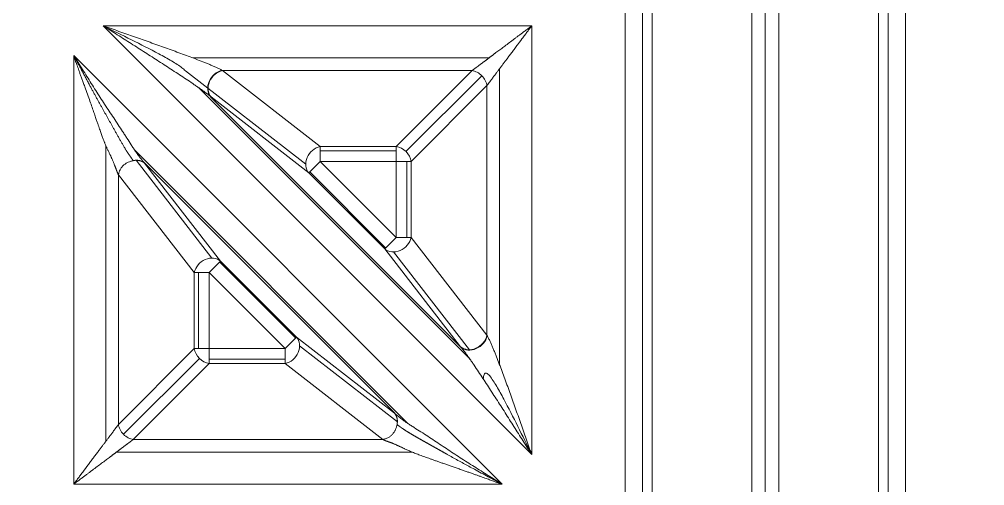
# Model space of a CAD drawing. Header units: millimetres. Extents: x 473 to 1051, y 289 to 609.
# Drawn here: x 610.3 to 640.22, y 381.91 to 396.35 of the extents above; entities that cross this region are included whole.
import ezdxf

# ---------------------------------------------------------------- set-up
doc = ezdxf.new("R2010")
doc.units = ezdxf.units.MM
doc.layers.add('core', color=7, linetype='Continuous', lineweight=20)

msp = doc.modelspace()

# ---------------------------------------------------------------- linework, layer by layer
at = {"layer": 'core', "lineweight": 13}
for p, q in [((633.005, 407.305), (633.005, 371.528)), ((633.422, 371.528), (633.422, 407.298)), ((633.84, 371.528), (633.84, 407.305)), ((629.912, 371.561), (629.912, 398.511)), ((636.932, 398.511), (636.932, 371.561)), ((629.613, 371.645), (629.613, 398.267)), ((637.231, 398.267), (637.231, 371.645)), ((629.077, 398.137), (629.077, 371.701)), ((637.767, 371.701), (637.767, 398.137)), ((626.183, 382.872), (612.908, 396.148)), ((626.183, 396.148), (612.908, 396.148)), ((626.183, 382.872), (626.183, 396.148)), ((611.99, 395.23), (611.99, 381.954)), ((611.99, 395.23), (625.265, 381.954)), ((624.858, 395.154), (615.686, 395.154)), ((619.181, 391.865), (615.453, 394.759)), ((616.602, 394.761), (624.335, 394.761)), ((616.602, 394.761), (619.629, 392.411)), ((621.984, 392.411), (624.335, 394.761)), ((622.288, 392.252), (624.639, 394.603)), ((625.189, 385.65), (625.189, 394.823)), ((624.797, 394.299), (622.446, 391.948)), ((624.797, 394.299), (624.797, 386.566)), ((624.264, 385.835), (615.87, 394.228)), ((623.991, 386.198), (616.234, 393.955)), ((619.275, 391.594), (616.247, 393.945)), ((612.984, 392.443), (612.984, 383.279)), ((622.33, 383.846), (613.882, 392.295)), ((621.984, 392.411), (619.629, 392.411)), ((619.629, 391.948), (619.629, 392.411)), ((621.984, 392.28), (619.629, 392.28)), ((621.984, 392.411), (621.984, 391.948)), ((613.922, 391.985), (616.273, 388.957)), ((619.275, 391.594), (619.629, 391.948)), ((619.629, 391.948), (621.984, 389.594)), ((619.629, 391.948), (621.984, 391.948)), ((621.984, 391.948), (622.446, 391.948)), ((621.984, 391.948), (621.984, 389.594)), ((622.315, 391.948), (622.315, 389.594)), ((622.446, 389.594), (622.446, 391.948)), ((614.184, 391.901), (621.937, 384.149)), ((614.188, 391.897), (616.543, 388.863)), ((619.303, 391.623), (621.658, 389.268)), ((615.727, 388.508), (613.376, 391.536)), ((613.376, 383.803), (613.376, 391.535)), ((619.275, 391.594), (621.63, 389.239)), ((621.984, 389.594), (621.63, 389.239)), ((622.446, 389.594), (621.984, 389.594)), ((622.446, 389.594), (624.797, 386.566)), ((623.98, 386.212), (621.63, 389.239)), ((624.251, 386.118), (621.9, 389.145)), ((616.189, 388.508), (616.543, 388.863)), ((618.87, 386.479), (616.515, 388.834)), ((618.898, 386.508), (616.543, 388.863)), ((615.727, 388.508), (616.189, 388.508)), ((615.727, 388.508), (615.727, 386.154)), ((615.858, 386.154), (615.858, 388.508)), ((616.189, 386.154), (616.189, 388.508)), ((618.544, 386.154), (616.189, 388.508)), ((618.898, 386.508), (618.544, 386.154)), ((618.898, 386.508), (621.932, 384.152)), ((618.992, 386.237), (622.02, 383.886)), ((613.376, 383.803), (615.727, 386.154)), ((616.189, 386.154), (615.727, 386.154)), ((616.189, 385.691), (616.189, 386.154)), ((618.544, 386.154), (616.189, 386.154)), ((618.544, 386.154), (618.544, 385.691)), ((615.885, 385.85), (613.535, 383.499)), ((616.189, 385.691), (613.838, 383.341)), ((618.544, 385.822), (616.189, 385.822)), ((616.189, 385.691), (618.544, 385.691)), ((621.571, 383.341), (618.544, 385.691)), ((621.57, 383.341), (613.838, 383.341)), ((613.315, 382.948), (622.482, 382.948)), ((611.99, 381.954), (625.265, 381.954))]:
    msp.add_line(p, q, dxfattribs=at)
at = {"layer": 'core', "lineweight": 18}
for centre, radius, start, end in [((633.422, 459.219), 100.547, 306.63636, 233.36541), ((633.422, 459.219), 98.958, 101.0725, 224.85525), ((633.422, 453.183), 87.341, 233.68891, 306.31109), ((633.422, 453.183), 87.341, 233.68891, 306.31109)]:
    msp.add_arc(centre, radius, start, end, dxfattribs=at)
at = {"layer": 'core', "lineweight": 13}
for centre, radius, start, end in [((633.422, 459.219), 100.107, 306.80958, 233.19042), ((633.422, 459.219), 99.239, 100.9827, 225.04545), ((633.422, 459.219), 99.048, 101.05803, 224.91574), ((633.422, 459.219), 99.038, 101.0601, 224.90418), ((597.206, 418.979), 23.825, 180, 25), ((597.206, 418.979), 23.246, 180, 25), ((597.206, 418.979), 23.204, 180, 25), ((597.206, 418.979), 22.9, 180, 25), ((597.206, 418.979), 22.88, 180, 25), ((633.422, 453.183), 82.043, 221.92942, 254.7724), ((633.422, 453.183), 81.901, 222.14993, 254.7724), ((633.422, 453.183), 81.599, 222.42277, 254.7724)]:
    msp.add_arc(centre, radius, start, end, dxfattribs=at)
for centre, major_axis, ratio, start_param, end_param in [((633.422, 453.655), (0, 84.612), 0.999984, 1.801557, 2.911285), ((633.422, 453.651), (0, 84.914), 0.999984, 1.803346, 2.911271), ((614.137, 396.148), (-1.518, 1.506), 0.061627, 2.544625, 2.677409), ((616.588, 394.31), (-0.31, -0.396), 0.810651, 3.909318, 6.133781), ((616.602, 394.299), (-0.308, -0.397), 0.818985, 3.900323, 6.130707), ((614.852, 396.148), (-2.025, 1.504), 0.059018, 2.643507, 2.656458), ((614.497, 395.794), (-2.024, 2.009), 0.061623, 2.660832, 2.673782), ((619.629, 391.948), (-0.308, -0.397), 0.818985, 3.900323, 6.130707), ((621.984, 391.948), (0.356, -0.356), 0.854588, 0.863645, 2.277948), ((621.984, 389.594), (-0.397, -0.308), 0.818985, 0.152478, 2.382862), ((616.189, 388.508), (-0.397, -0.308), 0.818985, 3.294071, 5.524455), ((624.335, 386.566), (0.397, 0.308), 0.818985, 3.294071, 5.524455), ((624.345, 386.553), (0.396, 0.31), 0.810651, 3.290997, 5.51546), ((626.184, 384.816), (-1.504, 2.026), 0.059016, 0.485105, 0.498055), ((618.544, 386.154), (-0.308, -0.397), 0.818985, 0.758731, 2.989114), ((616.189, 386.154), (-0.356, 0.356), 0.854588, 0.863645, 2.277948), ((625.829, 384.462), (-2.008, 2.024), 0.061627, 0.467854, 0.480805)]:
    msp.add_ellipse(centre, major_axis=major_axis, ratio=ratio, start_param=start_param, end_param=end_param, dxfattribs=at)
for points, knots in [([(551.228, 434.187), (551.341, 433.71), (551.458, 433.233), (551.701, 432.282), (551.952, 431.334), (552.22, 430.39), (552.427, 429.683), (552.497, 429.448), (552.638, 428.978), (552.71, 428.744), (553.367, 426.638), (554.014, 424.791), (555.434, 421.15), (556.207, 419.355), (557.46, 416.701), (557.894, 415.822), (558.456, 414.733), (558.569, 414.515), (558.798, 414.081), (559.143, 413.432), (559.496, 412.788), (560.691, 410.657), (561.701, 408.993), (563.827, 405.747), (566.06, 402.582), (568.504, 399.579), (571.054, 396.657), (572.382, 395.236), (574.455, 393.167), (575.16, 392.488), (576.597, 391.151), (577.325, 390.497), (579.537, 388.577), (581.05, 387.354), (584.147, 385.021), (587.319, 382.799), (590.636, 380.799), (594.026, 378.911), (595.758, 378.023), (597.97, 376.985), (598.637, 376.679), (599.31, 376.381), (599.759, 376.184), (599.984, 376.087), (601.111, 375.604), (602.019, 375.235), (604.757, 374.175), (606.603, 373.533), (610.34, 372.378), (612.229, 371.865), (614.14, 371.417)], [0, 0, 0, 0, 0.015625, 0.015625, 0.03125, 0.046875, 0.046875, 0.054687, 0.054687, 0.0625, 0.0625, 0.125, 0.125, 0.1875, 0.1875, 0.21875, 0.21875, 0.226562, 0.226562, 0.234375, 0.25, 0.25, 0.3125, 0.3125, 0.375, 0.4375, 0.4375, 0.5, 0.5, 0.53125, 0.53125, 0.5625, 0.5625, 0.625, 0.625, 0.6875, 0.75, 0.75, 0.8125, 0.8125, 0.828125, 0.835937, 0.835937, 0.84375, 0.84375, 0.875, 0.875, 0.9375, 0.9375, 1, 1, 1, 1]), ([(612.908, 396.148), (613.199, 396.004), (613.492, 395.86), (614.068, 395.573), (614.356, 395.427), (614.765, 395.209), (614.898, 395.136), (615.085, 395.025), (615.145, 394.988), (615.252, 394.917), (615.301, 394.883), (615.34, 394.849)], [0, 0, 0, 0, 0.335167, 0.335167, 0.670335, 0.670335, 0.837919, 0.837919, 0.921711, 0.921711, 1, 1, 1, 1]), ([(616.234, 393.955), (616.222, 393.966), (616.209, 393.977), (616.181, 393.999), (616.168, 394.01), (616.125, 394.043), (616.095, 394.066), (616.035, 394.11), (616.004, 394.133), (615.941, 394.178), (615.909, 394.201), (615.844, 394.246), (615.811, 394.269), (615.745, 394.315), (615.711, 394.338), (615.61, 394.407), (615.542, 394.453), (615.404, 394.544), (615.335, 394.59), (615.196, 394.682), (615.126, 394.728), (614.986, 394.819), (614.915, 394.865), (614.774, 394.957), (614.702, 395.003), (614.489, 395.141), (614.346, 395.232), (614.06, 395.415), (613.916, 395.507), (613.629, 395.69), (613.485, 395.781), (613.269, 395.919), (613.161, 395.987), (613.034, 396.067), (612.971, 396.108), (612.94, 396.128), (612.926, 396.136), (612.917, 396.142), (612.912, 396.145), (612.908, 396.148)], [0, 0, 0, 0, 0.015625, 0.015625, 0.03125, 0.03125, 0.0625, 0.0625, 0.09375, 0.09375, 0.125, 0.125, 0.15625, 0.15625, 0.1875, 0.1875, 0.25, 0.25, 0.3125, 0.3125, 0.375, 0.375, 0.4375, 0.4375, 0.5, 0.5, 0.625, 0.625, 0.75, 0.75, 0.875, 0.875, 0.9375, 0.96875, 0.984375, 0.992188, 0.996094, 0.996094, 1, 1, 1, 1]), ([(616.588, 394.769), (616.576, 394.776), (616.563, 394.784), (616.535, 394.799), (616.521, 394.806), (616.477, 394.828), (616.446, 394.843), (616.382, 394.872), (616.349, 394.887), (616.282, 394.916), (616.247, 394.931), (616.177, 394.961), (616.141, 394.975), (616.068, 395.005), (616.031, 395.02), (615.92, 395.064), (615.845, 395.093), (615.693, 395.151), (615.617, 395.18), (615.463, 395.237), (615.385, 395.266), (615.229, 395.324), (615.151, 395.352), (614.993, 395.41), (614.914, 395.438), (614.675, 395.524), (614.516, 395.581), (614.196, 395.695), (614.036, 395.751), (613.715, 395.865), (613.554, 395.921), (613.312, 396.006), (613.191, 396.049), (613.049, 396.098), (612.979, 396.123), (612.943, 396.135), (612.928, 396.141), (612.921, 396.143), (612.918, 396.144), (612.913, 396.146), (612.91, 396.147), (612.908, 396.148)], [0, 0, 0, 0, 0.015625, 0.015625, 0.03125, 0.03125, 0.0625, 0.0625, 0.09375, 0.09375, 0.125, 0.125, 0.15625, 0.15625, 0.1875, 0.1875, 0.25, 0.25, 0.3125, 0.3125, 0.375, 0.375, 0.4375, 0.4375, 0.5, 0.5, 0.625, 0.625, 0.75, 0.75, 0.875, 0.875, 0.9375, 0.96875, 0.984375, 0.992188, 0.996094, 0.996094, 0.998047, 0.998047, 1, 1, 1, 1]), ([(624.335, 394.761), (624.385, 394.753), (624.493, 394.72), (624.646, 394.61), (624.756, 394.458), (624.789, 394.35), (624.797, 394.299)], [0, 0, 0, 0, 0.249774, 0.5, 0.750226, 1, 1, 1, 1]), ([(626.183, 382.872), (626.176, 382.892), (626.169, 382.913), (626.155, 382.953), (626.134, 383.014), (626.084, 383.155), (626.042, 383.276), (625.957, 383.518), (625.9, 383.678), (625.787, 384), (625.731, 384.16), (625.617, 384.479), (625.56, 384.639), (625.474, 384.877), (625.446, 384.957), (625.388, 385.114), (625.36, 385.193), (625.302, 385.349), (625.273, 385.426), (625.216, 385.58), (625.187, 385.657), (625.129, 385.808), (625.1, 385.883), (625.056, 385.994), (625.041, 386.031), (625.011, 386.104), (624.997, 386.14), (624.967, 386.21), (624.952, 386.245), (624.923, 386.313), (624.908, 386.346), (624.886, 386.394), (624.879, 386.41), (624.864, 386.441), (624.856, 386.456), (624.834, 386.5), (624.819, 386.528), (624.805, 386.553)], [0, 0, 0, 0, 0.015625, 0.015625, 0.03125, 0.0625, 0.125, 0.125, 0.25, 0.25, 0.375, 0.375, 0.5, 0.5, 0.5625, 0.5625, 0.625, 0.625, 0.6875, 0.6875, 0.75, 0.75, 0.8125, 0.8125, 0.84375, 0.84375, 0.875, 0.875, 0.90625, 0.90625, 0.9375, 0.9375, 0.953125, 0.953125, 0.96875, 0.96875, 1, 1, 1, 1]), ([(626.183, 382.872), (626.172, 382.89), (626.16, 382.908), (626.138, 382.944), (626.103, 382.999), (626.023, 383.125), (625.954, 383.233), (625.817, 383.449), (625.725, 383.593), (625.542, 383.881), (625.451, 384.024), (625.268, 384.311), (625.176, 384.454), (625.038, 384.667), (624.992, 384.739), (624.9, 384.88), (624.854, 384.951), (624.763, 385.091), (624.717, 385.161), (624.625, 385.3), (624.58, 385.37), (624.488, 385.507), (624.442, 385.575), (624.373, 385.676), (624.35, 385.71), (624.304, 385.776), (624.281, 385.809), (624.236, 385.874), (624.213, 385.906), (624.168, 385.969), (624.146, 386), (624.101, 386.06), (624.079, 386.09), (624.035, 386.146), (624.013, 386.173), (623.991, 386.198)], [0, 0, 0, 0, 0.015625, 0.015625, 0.03125, 0.0625, 0.125, 0.125, 0.25, 0.25, 0.375, 0.375, 0.5, 0.5, 0.5625, 0.5625, 0.625, 0.625, 0.6875, 0.6875, 0.75, 0.75, 0.8125, 0.8125, 0.84375, 0.84375, 0.875, 0.875, 0.90625, 0.90625, 0.9375, 0.9375, 0.96875, 0.96875, 1, 1, 1, 1]), ([(624.683, 385.213), (624.688, 385.268), (624.696, 385.317), (624.726, 385.388), (624.75, 385.404), (624.81, 385.384), (624.845, 385.352), (624.953, 385.225), (625.027, 385.106), (625.174, 384.857), (625.247, 384.725), (625.464, 384.317), (625.61, 384.03), (625.897, 383.455), (626.04, 383.164), (626.183, 382.872)], [0, 0, 0, 0, 0.059258, 0.059258, 0.126454, 0.126454, 0.19365, 0.19365, 0.328042, 0.328042, 0.462433, 0.462433, 0.731217, 0.731217, 1, 1, 1, 1]), ([(613.838, 383.341), (613.788, 383.349), (613.68, 383.382), (613.527, 383.492), (613.418, 383.644), (613.384, 383.752), (613.376, 383.803)], [0, 0, 0, 0, 0.249774, 0.5, 0.750226, 1, 1, 1, 1])]:
    msp.add_open_spline(points, degree=3, knots=knots, dxfattribs=at)
at = {"layer": 'core', "lineweight": 18}
for points, degree, knots in [([(624.335, 394.761), (624.338, 394.763), (624.343, 394.768), (624.352, 394.774), (624.361, 394.781), (624.37, 394.788), (624.38, 394.795), (624.389, 394.802), (624.399, 394.809), (624.409, 394.817), (624.42, 394.825), (624.43, 394.833), (624.441, 394.841), (624.452, 394.849), (624.464, 394.858), (624.475, 394.866), (624.487, 394.875), (624.499, 394.884), (624.512, 394.893), (624.524, 394.903), (624.537, 394.912), (624.55, 394.922), (624.564, 394.932), (624.577, 394.942), (624.591, 394.953), (624.605, 394.963), (624.619, 394.974), (624.634, 394.985), (624.649, 394.996), (624.664, 395.007), (624.679, 395.019), (624.694, 395.03), (624.71, 395.042), (624.726, 395.054), (624.742, 395.067), (624.759, 395.079), (624.776, 395.092), (624.793, 395.104), (624.81, 395.117), (624.827, 395.13), (624.845, 395.144), (624.863, 395.157), (624.881, 395.171), (624.9, 395.185), (624.918, 395.199), (624.937, 395.213), (624.956, 395.227), (624.976, 395.242), (624.995, 395.257), (625.015, 395.272), (625.035, 395.287), (625.056, 395.302), (625.107, 395.341), (625.194, 395.406), (625.32, 395.5), (625.459, 395.604), (625.565, 395.684), (625.634, 395.736), (625.665, 395.759), (625.697, 395.783), (625.731, 395.808), (625.767, 395.835), (625.805, 395.864), (625.846, 395.894), (625.888, 395.926), (625.932, 395.959), (625.979, 395.994), (626.027, 396.03), (626.077, 396.068), (626.13, 396.107), (626.165, 396.134), (626.183, 396.148)], 3, [0, 0, 0, 0, 0.007001, 0.014065, 0.021193, 0.028387, 0.035647, 0.042973, 0.050366, 0.057827, 0.065357, 0.072955, 0.080624, 0.088362, 0.096172, 0.104053, 0.112005, 0.120031, 0.128129, 0.136301, 0.144547, 0.152867, 0.161262, 0.169733, 0.178279, 0.186902, 0.195601, 0.204378, 0.213231, 0.222163, 0.231172, 0.240261, 0.249428, 0.258674, 0.268, 0.277406, 0.286892, 0.296459, 0.306106, 0.315835, 0.325645, 0.335537, 0.34551, 0.355566, 0.365705, 0.375926, 0.38623, 0.396617, 0.407088, 0.417643, 0.428281, 0.439004, 0.449811, 0.509155, 0.573537, 0.642978, 0.717495, 0.731398, 0.746266, 0.762099, 0.778899, 0.796663, 0.815393, 0.835089, 0.855751, 0.877378, 0.899971, 0.923529, 0.948054, 0.973544, 1, 1, 1, 1]), ([(626.183, 396.148), (626.177, 396.139), (626.164, 396.121), (626.144, 396.095), (626.125, 396.07), (626.106, 396.045), (626.088, 396.02), (626.069, 395.996), (626.052, 395.972), (626.034, 395.949), (626.017, 395.926), (626, 395.904), (625.984, 395.882), (625.968, 395.861), (625.952, 395.84), (625.937, 395.82), (625.922, 395.8), (625.907, 395.78), (625.893, 395.761), (625.879, 395.743), (625.866, 395.725), (625.853, 395.707), (625.84, 395.69), (625.827, 395.673), (625.815, 395.657), (625.804, 395.642), (625.792, 395.626), (625.781, 395.612), (625.77, 395.597), (625.76, 395.583), (625.723, 395.534), (625.661, 395.451), (625.576, 395.338), (625.496, 395.232), (625.423, 395.133), (625.366, 395.057), (625.323, 395.001), (625.294, 394.961), (625.265, 394.923), (625.237, 394.886), (625.209, 394.849), (625.183, 394.814), (625.157, 394.779), (625.131, 394.745), (625.107, 394.713), (625.083, 394.681), (625.059, 394.65), (625.037, 394.62), (625.015, 394.591), (624.994, 394.563), (624.974, 394.536), (624.954, 394.51), (624.935, 394.484), (624.917, 394.46), (624.9, 394.437), (624.883, 394.414), (624.867, 394.393), (624.851, 394.372), (624.837, 394.352), (624.823, 394.334), (624.81, 394.316), (624.801, 394.305), (624.797, 394.299)], 3, [0, 0, 0, 0, 0.01289, 0.025555, 0.037996, 0.050211, 0.062201, 0.073967, 0.085507, 0.096823, 0.107914, 0.11878, 0.129421, 0.139837, 0.150028, 0.159994, 0.169736, 0.179252, 0.188544, 0.197611, 0.206453, 0.21507, 0.223462, 0.231629, 0.239572, 0.247289, 0.254782, 0.26205, 0.269093, 0.275912, 0.282505, 0.342511, 0.399275, 0.452804, 0.503108, 0.550197, 0.571315, 0.592109, 0.612581, 0.632732, 0.652565, 0.672082, 0.691284, 0.710173, 0.728753, 0.747025, 0.764991, 0.782655, 0.800018, 0.817085, 0.833857, 0.850339, 0.866533, 0.882444, 0.898074, 0.913427, 0.928509, 0.943323, 0.957874, 0.972167, 0.986207, 1, 1, 1, 1]), ([(611.99, 395.23), (612.082, 395.086), (612.173, 394.941), (612.355, 394.652), (612.445, 394.507), (612.627, 394.219), (612.718, 394.075), (612.856, 393.861), (612.902, 393.79), (612.995, 393.648), (613.042, 393.578), (613.136, 393.437), (613.183, 393.367), (613.276, 393.227), (613.323, 393.157), (613.415, 393.017), (613.461, 392.947), (613.529, 392.842), (613.552, 392.807), (613.597, 392.737), (613.619, 392.702), (613.686, 392.598), (613.729, 392.529), (613.795, 392.427), (613.817, 392.393), (613.86, 392.327), (613.882, 392.294), (613.927, 392.23), (613.949, 392.198), (613.996, 392.135), (614.019, 392.104), (614.056, 392.058), (614.068, 392.043), (614.092, 392.013), (614.104, 391.998), (614.129, 391.968), (614.141, 391.954), (614.158, 391.933), (614.164, 391.926), (614.172, 391.916), (614.175, 391.913), (614.179, 391.908), (614.18, 391.907), (614.182, 391.904), (614.184, 391.903), (614.184, 391.901)], 3, [0, 0, 0, 0, 0.125, 0.125, 0.25, 0.25, 0.375, 0.375, 0.4375, 0.4375, 0.5, 0.5, 0.5625, 0.5625, 0.625, 0.625, 0.6875, 0.6875, 0.71875, 0.71875, 0.75, 0.75, 0.8125, 0.8125, 0.84375, 0.84375, 0.875, 0.875, 0.90625, 0.90625, 0.9375, 0.9375, 0.953125, 0.953125, 0.96875, 0.96875, 0.984375, 0.984375, 0.992188, 0.992188, 0.996094, 0.996094, 0.998047, 0.998047, 1, 1, 1, 1]), ([(613.838, 391.976), (613.747, 392.089), (613.564, 392.357), (613.19, 393.056), (612.821, 393.674), (612.451, 394.372), (612.174, 394.888), (611.99, 395.23)], 5, [0, 0, 0, 0, 0, 0, 0.250003, 0.500007, 1, 1, 1, 1, 1, 1]), ([(613.376, 391.534), (613.375, 391.536), (613.373, 391.54), (613.37, 391.546), (613.368, 391.552), (613.365, 391.559), (613.361, 391.566), (613.358, 391.574), (613.355, 391.582), (613.351, 391.59), (613.348, 391.599), (613.344, 391.609), (613.34, 391.619), (613.336, 391.629), (613.332, 391.64), (613.328, 391.651), (613.323, 391.663), (613.319, 391.675), (613.314, 391.687), (613.309, 391.7), (613.304, 391.713), (613.299, 391.727), (613.293, 391.741), (613.288, 391.756), (613.282, 391.771), (613.276, 391.787), (613.27, 391.803), (613.261, 391.826), (613.249, 391.857), (613.234, 391.894), (613.219, 391.931), (613.204, 391.967), (613.189, 392.002), (613.174, 392.036), (613.159, 392.07), (613.144, 392.103), (613.129, 392.135), (613.112, 392.17), (613.094, 392.207), (613.075, 392.246), (613.057, 392.284), (613.039, 392.322), (613.022, 392.359), (613.005, 392.396), (612.989, 392.432), (612.973, 392.468), (612.958, 392.503), (612.944, 392.537), (612.929, 392.575), (612.913, 392.618), (612.894, 392.668), (612.874, 392.723), (612.853, 392.783), (612.83, 392.848), (612.805, 392.917), (612.779, 392.991), (612.75, 393.074), (612.717, 393.171), (612.677, 393.287), (612.629, 393.427), (612.573, 393.588), (612.509, 393.772), (612.436, 393.978), (612.368, 394.166), (612.31, 394.327), (612.266, 394.449), (612.225, 394.564), (612.186, 394.67), (612.151, 394.768), (612.119, 394.858), (612.089, 394.94), (612.063, 395.013), (612.04, 395.079), (612.021, 395.136), (612.004, 395.186), (611.994, 395.216), (611.99, 395.23)], 3, [0, 0, 0, 0, 0.002108, 0.004322, 0.006642, 0.009069, 0.011604, 0.014248, 0.017001, 0.019864, 0.022838, 0.025923, 0.029119, 0.032427, 0.035848, 0.03938, 0.043026, 0.046784, 0.050655, 0.05464, 0.058738, 0.06295, 0.067276, 0.071716, 0.07627, 0.080938, 0.085721, 0.090618, 0.101917, 0.113012, 0.123902, 0.134587, 0.145068, 0.155344, 0.165416, 0.175284, 0.184947, 0.194406, 0.206266, 0.217846, 0.229146, 0.240168, 0.250915, 0.261388, 0.27159, 0.281524, 0.291191, 0.300596, 0.309741, 0.322042, 0.335527, 0.3502, 0.366062, 0.383115, 0.401359, 0.420796, 0.441427, 0.466092, 0.496491, 0.532626, 0.574497, 0.622104, 0.675448, 0.734528, 0.768262, 0.799884, 0.829395, 0.856795, 0.882083, 0.90526, 0.926326, 0.945281, 0.962125, 0.976859, 0.989484, 1, 1, 1, 1]), ([(613.838, 391.976), (613.825, 391.973), (613.811, 391.97), (613.784, 391.964), (613.77, 391.96), (613.73, 391.947), (613.703, 391.937), (613.664, 391.918), (613.65, 391.912), (613.625, 391.898), (613.613, 391.89), (613.577, 391.866), (613.554, 391.849), (613.522, 391.82), (613.512, 391.809), (613.492, 391.788), (613.483, 391.777), (613.457, 391.743), (613.442, 391.719), (613.416, 391.668), (613.405, 391.642), (613.392, 391.602), (613.388, 391.589), (613.383, 391.569), (613.382, 391.562), (613.38, 391.552), (613.379, 391.549), (613.378, 391.542), (613.377, 391.539), (613.376, 391.536)], 3, [0, 0, 0, 0, 0.0625, 0.0625, 0.125, 0.125, 0.25, 0.25, 0.3125, 0.3125, 0.375, 0.375, 0.5, 0.5, 0.5625, 0.5625, 0.625, 0.625, 0.75, 0.75, 0.875, 0.875, 0.9375, 0.9375, 0.96875, 0.96875, 0.984375, 0.984375, 1, 1, 1, 1]), ([(614.189, 391.896), (614.186, 391.898), (614.182, 391.902), (614.175, 391.907), (614.168, 391.912), (614.161, 391.917), (614.155, 391.922), (614.149, 391.926), (614.143, 391.929), (614.137, 391.933), (614.131, 391.936), (614.126, 391.939), (614.121, 391.941), (614.116, 391.944), (614.112, 391.946), (614.107, 391.948), (614.102, 391.95), (614.096, 391.953), (614.091, 391.955), (614.084, 391.958), (614.078, 391.96), (614.071, 391.963), (614.063, 391.965), (614.055, 391.968), (614.046, 391.97), (614.037, 391.973), (614.028, 391.975), (614.012, 391.978), (613.992, 391.982), (613.968, 391.984), (613.948, 391.985), (613.932, 391.985), (613.919, 391.985), (613.906, 391.984), (613.892, 391.983), (613.876, 391.981), (613.858, 391.979), (613.845, 391.977), (613.838, 391.976)], 3, [0, 0, 0, 0, 0.027308, 0.053513, 0.078613, 0.102609, 0.125501, 0.147289, 0.167973, 0.187553, 0.20603, 0.223402, 0.239672, 0.254838, 0.268906, 0.283114, 0.298425, 0.314838, 0.332354, 0.350974, 0.370696, 0.391522, 0.413452, 0.436484, 0.460621, 0.485861, 0.512205, 0.539652, 0.611556, 0.673859, 0.726563, 0.769673, 0.797377, 0.82935, 0.865597, 0.906119, 0.95092, 1, 1, 1, 1]), ([(622.012, 383.803), (622.012, 383.806), (622.013, 383.814), (622.015, 383.824), (622.016, 383.834), (622.017, 383.843), (622.018, 383.852), (622.019, 383.861), (622.02, 383.869), (622.02, 383.876), (622.02, 383.883), (622.02, 383.89), (622.021, 383.896), (622.021, 383.901), (622.021, 383.907), (622.021, 383.913), (622.02, 383.92), (622.02, 383.926), (622.019, 383.934), (622.019, 383.941), (622.018, 383.949), (622.017, 383.958), (622.015, 383.967), (622.014, 383.976), (622.012, 383.986), (622.009, 383.998), (622.005, 384.014), (622, 384.031), (621.993, 384.049), (621.987, 384.065), (621.979, 384.081), (621.971, 384.097), (621.962, 384.112), (621.953, 384.126), (621.942, 384.14), (621.935, 384.149), (621.932, 384.153)], 3, [0, 0, 0, 0, 0.027045, 0.05294, 0.077684, 0.101277, 0.123721, 0.145015, 0.165159, 0.184154, 0.202001, 0.218699, 0.234251, 0.248655, 0.26306, 0.278612, 0.295313, 0.313161, 0.332158, 0.352305, 0.3736, 0.396045, 0.419641, 0.444386, 0.470281, 0.497327, 0.547529, 0.597737, 0.647955, 0.698184, 0.74843, 0.798694, 0.848979, 0.89929, 0.94963, 1, 1, 1, 1]), ([(621.937, 384.149), (621.938, 384.148), (621.94, 384.147), (621.942, 384.145), (621.944, 384.143), (621.949, 384.139), (621.952, 384.137), (621.962, 384.128), (621.969, 384.123), (621.989, 384.105), (622.004, 384.093), (622.033, 384.069), (622.048, 384.057), (622.078, 384.033), (622.093, 384.02), (622.139, 383.984), (622.17, 383.961), (622.233, 383.914), (622.264, 383.892), (622.329, 383.847), (622.361, 383.825), (622.428, 383.782), (622.461, 383.76), (622.562, 383.695), (622.631, 383.652), (622.77, 383.563), (622.84, 383.518), (622.98, 383.428), (623.05, 383.382), (623.19, 383.289), (623.26, 383.242), (623.4, 383.149), (623.47, 383.102), (623.612, 383.008), (623.682, 382.961), (623.824, 382.868), (623.895, 382.821), (624.11, 382.683), (624.254, 382.591), (624.542, 382.41), (624.687, 382.319), (624.976, 382.138), (625.121, 382.046), (625.265, 381.954)], 3, [0, 0, 0, 0, 0.001953, 0.001953, 0.003906, 0.003906, 0.007812, 0.007812, 0.015625, 0.015625, 0.03125, 0.03125, 0.046875, 0.046875, 0.0625, 0.0625, 0.09375, 0.09375, 0.125, 0.125, 0.15625, 0.15625, 0.1875, 0.1875, 0.25, 0.25, 0.3125, 0.3125, 0.375, 0.375, 0.4375, 0.4375, 0.5, 0.5, 0.5625, 0.5625, 0.625, 0.625, 0.75, 0.75, 0.875, 0.875, 1, 1, 1, 1]), ([(611.99, 381.954), (611.997, 381.963), (612.01, 381.981), (612.029, 382.007), (612.048, 382.032), (612.067, 382.057), (612.086, 382.082), (612.104, 382.106), (612.122, 382.13), (612.139, 382.153), (612.156, 382.176), (612.173, 382.198), (612.189, 382.22), (612.205, 382.241), (612.221, 382.262), (612.236, 382.282), (612.251, 382.302), (612.266, 382.322), (612.28, 382.341), (612.294, 382.359), (612.307, 382.377), (612.32, 382.395), (612.333, 382.412), (612.346, 382.428), (612.358, 382.445), (612.37, 382.46), (612.381, 382.476), (612.392, 382.49), (612.403, 382.505), (612.413, 382.518), (612.45, 382.568), (612.512, 382.651), (612.598, 382.764), (612.677, 382.87), (612.751, 382.968), (612.808, 383.045), (612.85, 383.101), (612.88, 383.141), (612.908, 383.179), (612.937, 383.216), (612.964, 383.253), (612.991, 383.288), (613.017, 383.323), (613.042, 383.357), (613.067, 383.389), (613.091, 383.421), (613.114, 383.452), (613.136, 383.482), (613.158, 383.511), (613.179, 383.539), (613.2, 383.566), (613.219, 383.592), (613.238, 383.618), (613.256, 383.642), (613.274, 383.665), (613.29, 383.688), (613.307, 383.709), (613.322, 383.73), (613.337, 383.75), (613.35, 383.768), (613.364, 383.786), (613.372, 383.797), (613.376, 383.803)], 3, [0, 0, 0, 0, 0.012884, 0.025544, 0.037979, 0.050189, 0.062175, 0.073937, 0.085474, 0.096787, 0.107875, 0.118739, 0.129378, 0.139793, 0.149983, 0.159949, 0.16969, 0.179207, 0.1885, 0.197568, 0.206412, 0.215031, 0.223426, 0.231596, 0.239542, 0.247264, 0.254761, 0.262033, 0.269082, 0.275906, 0.282506, 0.342512, 0.399276, 0.452805, 0.503107, 0.550195, 0.571332, 0.592143, 0.61263, 0.632796, 0.652642, 0.67217, 0.691382, 0.71028, 0.728866, 0.747143, 0.765113, 0.782779, 0.800144, 0.81721, 0.83398, 0.850458, 0.866647, 0.882551, 0.898173, 0.913517, 0.928587, 0.943389, 0.957926, 0.972203, 0.986226, 1, 1, 1, 1]), ([(621.571, 383.341), (621.575, 383.341), (621.578, 383.342), (621.584, 383.343), (621.588, 383.344), (621.598, 383.346), (621.605, 383.348), (621.625, 383.353), (621.638, 383.356), (621.678, 383.369), (621.704, 383.38), (621.755, 383.406), (621.779, 383.421), (621.813, 383.447), (621.824, 383.456), (621.845, 383.476), (621.855, 383.486), (621.885, 383.518), (621.902, 383.541), (621.926, 383.577), (621.933, 383.589), (621.947, 383.615), (621.954, 383.628), (621.972, 383.667), (621.983, 383.694), (621.995, 383.734), (621.999, 383.748), (622.006, 383.775), (622.009, 383.789), (622.012, 383.803)], 3, [0, 0, 0, 0, 0.015625, 0.015625, 0.03125, 0.03125, 0.0625, 0.0625, 0.125, 0.125, 0.25, 0.25, 0.375, 0.375, 0.4375, 0.4375, 0.5, 0.5, 0.625, 0.625, 0.6875, 0.6875, 0.75, 0.75, 0.875, 0.875, 0.9375, 0.9375, 1, 1, 1, 1]), ([(622.012, 383.803), (622.015, 383.8), (622.022, 383.794), (622.033, 383.786), (622.044, 383.777), (622.055, 383.769), (622.066, 383.76), (622.078, 383.752), (622.089, 383.743), (622.101, 383.735), (622.113, 383.726), (622.124, 383.717), (622.136, 383.709), (622.149, 383.7), (622.161, 383.692), (622.173, 383.683), (622.186, 383.675), (622.199, 383.666), (622.212, 383.657), (622.225, 383.649), (622.238, 383.64), (622.251, 383.632), (622.264, 383.623), (622.277, 383.614), (622.291, 383.606), (622.305, 383.597), (622.318, 383.589), (622.332, 383.58), (622.346, 383.571), (622.36, 383.563), (622.374, 383.554), (622.388, 383.545), (622.403, 383.537), (622.417, 383.528), (622.431, 383.519), (622.446, 383.511), (622.461, 383.502), (622.475, 383.493), (622.49, 383.485), (622.505, 383.476), (622.52, 383.467), (622.534, 383.459), (622.549, 383.45), (622.564, 383.441), (622.579, 383.433), (622.595, 383.424), (622.61, 383.415), (622.625, 383.407), (622.64, 383.398), (622.655, 383.389), (622.671, 383.381), (622.686, 383.372), (622.701, 383.363), (622.717, 383.355), (622.732, 383.346), (622.747, 383.337), (622.763, 383.328), (622.778, 383.32), (622.794, 383.311), (622.809, 383.302), (622.824, 383.294), (622.84, 383.285), (622.855, 383.276), (622.871, 383.268), (622.886, 383.259), (622.902, 383.25), (622.917, 383.242), (622.933, 383.233), (622.948, 383.224), (622.964, 383.216), (622.979, 383.207), (622.995, 383.198), (623.01, 383.19), (623.026, 383.181), (623.041, 383.172), (623.057, 383.163), (623.072, 383.155), (623.088, 383.146), (623.103, 383.137), (623.119, 383.129), (623.134, 383.12), (623.149, 383.111), (623.165, 383.103), (623.18, 383.094), (623.196, 383.085), (623.211, 383.077), (623.227, 383.068), (623.242, 383.059), (623.257, 383.051), (623.273, 383.042), (623.288, 383.033), (623.304, 383.025), (623.319, 383.016), (623.335, 383.007), (623.35, 382.999), (623.365, 382.99), (623.381, 382.981), (623.396, 382.973), (623.412, 382.964), (623.427, 382.955), (623.443, 382.947), (623.458, 382.938), (623.473, 382.93), (623.489, 382.921), (623.504, 382.912), (623.52, 382.904), (623.535, 382.895), (623.551, 382.886), (623.616, 382.85), (623.732, 382.785), (623.899, 382.693), (624.068, 382.6), (624.237, 382.508), (624.422, 382.408), (624.622, 382.3), (624.786, 382.212), (624.929, 382.135), (625.036, 382.078), (625.141, 382.022), (625.203, 381.988), (625.232, 381.972), (625.244, 381.966), (625.249, 381.963), (625.253, 381.961), (625.258, 381.958), (625.261, 381.956), (625.263, 381.955), (625.264, 381.955), (625.265, 381.955), (625.265, 381.954)], 3, [0, 0, 0, 0, 0.004819, 0.009627, 0.014424, 0.019213, 0.023993, 0.028766, 0.033531, 0.03829, 0.043042, 0.04779, 0.052533, 0.057272, 0.062008, 0.066741, 0.071471, 0.0762, 0.080928, 0.085654, 0.09038, 0.095106, 0.099832, 0.104559, 0.109286, 0.114015, 0.118745, 0.123476, 0.128209, 0.132944, 0.137681, 0.142419, 0.14716, 0.151902, 0.156646, 0.161392, 0.16614, 0.17089, 0.175642, 0.180395, 0.185149, 0.189905, 0.194661, 0.199419, 0.204177, 0.208935, 0.213694, 0.218453, 0.223211, 0.22797, 0.232727, 0.237484, 0.242239, 0.246993, 0.251746, 0.256497, 0.261246, 0.265993, 0.270737, 0.275479, 0.280219, 0.284955, 0.289689, 0.294419, 0.299147, 0.303871, 0.308592, 0.313309, 0.318023, 0.322734, 0.327441, 0.332144, 0.336843, 0.341539, 0.346231, 0.35092, 0.355604, 0.360285, 0.364963, 0.369637, 0.374307, 0.378974, 0.383637, 0.388297, 0.392954, 0.397607, 0.402258, 0.406905, 0.41155, 0.416191, 0.42083, 0.425466, 0.4301, 0.434731, 0.43936, 0.443987, 0.448612, 0.453235, 0.457856, 0.462476, 0.467094, 0.471711, 0.476326, 0.48094, 0.485554, 0.490166, 0.494778, 0.499389, 0.503999, 0.553326, 0.602709, 0.652207, 0.701836, 0.751577, 0.813806, 0.87599, 0.893919, 0.938169, 0.969184, 0.984664, 0.992396, 0.994329, 0.995294, 0.99626, 0.998191, 0.999156, 0.999638, 0.999879, 1, 1, 1, 1]), ([(613.838, 383.341), (613.836, 383.339), (613.83, 383.334), (613.821, 383.328), (613.812, 383.321), (613.803, 383.314), (613.794, 383.307), (613.784, 383.3), (613.774, 383.293), (613.764, 383.285), (613.754, 383.277), (613.743, 383.269), (613.732, 383.261), (613.721, 383.253), (613.71, 383.244), (613.698, 383.236), (613.686, 383.227), (613.674, 383.218), (613.662, 383.209), (613.649, 383.199), (613.636, 383.19), (613.623, 383.18), (613.61, 383.17), (613.596, 383.16), (613.582, 383.149), (613.568, 383.139), (613.554, 383.128), (613.54, 383.117), (613.525, 383.106), (613.51, 383.095), (613.494, 383.083), (613.479, 383.072), (613.463, 383.06), (613.447, 383.048), (613.431, 383.036), (613.414, 383.023), (613.398, 383.011), (613.381, 382.998), (613.363, 382.985), (613.346, 382.972), (613.328, 382.958), (613.31, 382.945), (613.292, 382.931), (613.274, 382.917), (613.255, 382.903), (613.236, 382.889), (613.217, 382.875), (613.197, 382.86), (613.178, 382.845), (613.158, 382.83), (613.138, 382.815), (613.117, 382.8), (613.066, 382.761), (612.979, 382.696), (612.853, 382.601), (612.714, 382.498), (612.609, 382.418), (612.539, 382.366), (612.509, 382.343), (612.476, 382.319), (612.442, 382.294), (612.406, 382.266), (612.368, 382.238), (612.327, 382.208), (612.285, 382.176), (612.241, 382.143), (612.195, 382.108), (612.146, 382.072), (612.096, 382.034), (612.044, 381.995), (612.008, 381.968), (611.99, 381.954)], 3, [0, 0, 0, 0, 0.006992, 0.014048, 0.021168, 0.028354, 0.035606, 0.042925, 0.050312, 0.057767, 0.06529, 0.072883, 0.080546, 0.08828, 0.096085, 0.103962, 0.111911, 0.119933, 0.128028, 0.136197, 0.14444, 0.152758, 0.161152, 0.169621, 0.178167, 0.186788, 0.195487, 0.204264, 0.213118, 0.22205, 0.231061, 0.240151, 0.24932, 0.258568, 0.267897, 0.277306, 0.286795, 0.296365, 0.306017, 0.315749, 0.325564, 0.335461, 0.34544, 0.355502, 0.365646, 0.375874, 0.386185, 0.396579, 0.407057, 0.41762, 0.428267, 0.438998, 0.449814, 0.509187, 0.573579, 0.643009, 0.717495, 0.731418, 0.746303, 0.762151, 0.778961, 0.796734, 0.815468, 0.835166, 0.855826, 0.877448, 0.900033, 0.923581, 0.948091, 0.973564, 1, 1, 1, 1]), ([(625.265, 381.954), (625.261, 381.956), (625.25, 381.959), (625.231, 381.966), (625.207, 381.975), (625.176, 381.985), (625.14, 381.998), (625.098, 382.013), (625.051, 382.03), (624.998, 382.049), (624.939, 382.071), (624.874, 382.094), (624.804, 382.119), (624.727, 382.147), (624.646, 382.176), (624.558, 382.207), (624.465, 382.241), (624.366, 382.276), (624.261, 382.313), (624.15, 382.352), (624.031, 382.393), (623.908, 382.436), (623.783, 382.48), (623.662, 382.522), (623.547, 382.562), (623.435, 382.601), (623.328, 382.638), (623.226, 382.674), (623.129, 382.708), (623.037, 382.74), (622.952, 382.77), (622.872, 382.798), (622.796, 382.826), (622.722, 382.854), (622.651, 382.881), (622.584, 382.907), (622.519, 382.933), (622.458, 382.958), (622.399, 382.983), (622.344, 383.007), (622.292, 383.03), (622.248, 383.051), (622.213, 383.067), (622.184, 383.081), (622.156, 383.094), (622.128, 383.107), (622.1, 383.12), (622.073, 383.133), (622.045, 383.145), (622.019, 383.157), (621.992, 383.169), (621.966, 383.181), (621.94, 383.193), (621.917, 383.203), (621.897, 383.212), (621.878, 383.22), (621.859, 383.227), (621.84, 383.235), (621.82, 383.242), (621.8, 383.25), (621.779, 383.257), (621.758, 383.264), (621.74, 383.27), (621.726, 383.274), (621.715, 383.278), (621.704, 383.282), (621.694, 383.286), (621.683, 383.29), (621.672, 383.294), (621.662, 383.298), (621.651, 383.302), (621.641, 383.307), (621.631, 383.311), (621.62, 383.316), (621.61, 383.321), (621.6, 383.326), (621.59, 383.33), (621.58, 383.335), (621.573, 383.339), (621.57, 383.34)], 3, [0, 0, 0, 0, 0.003358, 0.008195, 0.01451, 0.022305, 0.031579, 0.042333, 0.054565, 0.068277, 0.083467, 0.100137, 0.118286, 0.137915, 0.159022, 0.181609, 0.205675, 0.23122, 0.258244, 0.286748, 0.31673, 0.350139, 0.382417, 0.413564, 0.443581, 0.472467, 0.500225, 0.526854, 0.552354, 0.576728, 0.598458, 0.619495, 0.639841, 0.659499, 0.678475, 0.696772, 0.714395, 0.73135, 0.747642, 0.763279, 0.778268, 0.792619, 0.801174, 0.809663, 0.818088, 0.826449, 0.834745, 0.842978, 0.851147, 0.859252, 0.867295, 0.875275, 0.883192, 0.891047, 0.896594, 0.902228, 0.907948, 0.913756, 0.919653, 0.925638, 0.931714, 0.93788, 0.944138, 0.94729, 0.950479, 0.953708, 0.956978, 0.960291, 0.963648, 0.967052, 0.970504, 0.974004, 0.977556, 0.981159, 0.984816, 0.988527, 0.992294, 0.996118, 1, 1, 1, 1]), ([(574.678, 382.001), (574.969, 381.782), (575.589, 381.339), (576.221, 380.853), (576.867, 380.387), (577.521, 379.931), (578.177, 379.478), (578.835, 379.028), (579.495, 378.581), (580.162, 378.145), (580.841, 377.728), (580.848, 377.724), (580.856, 377.719), (580.863, 377.714), (580.87, 377.71), (580.877, 377.705), (580.884, 377.7), (580.892, 377.696), (580.899, 377.691), (580.906, 377.687), (580.913, 377.682), (580.921, 377.677), (580.928, 377.673), (580.935, 377.668), (580.942, 377.663), (580.95, 377.659), (580.957, 377.654), (586.513, 374.107), (592.496, 371.34), (592.504, 371.336), (592.512, 371.333), (592.52, 371.329), (592.527, 371.325), (592.535, 371.322), (592.543, 371.318), (592.551, 371.315), (592.559, 371.311), (592.566, 371.307), (592.574, 371.304), (592.582, 371.3), (592.59, 371.297), (592.598, 371.293), (592.605, 371.289), (592.613, 371.286), (592.621, 371.282), (593.339, 370.937), (594.065, 370.608), (594.797, 370.292), (595.53, 369.978), (596.268, 369.676), (596.999, 369.358), (597.743, 369.073), (598.489, 368.792), (599.232, 368.503), (599.976, 368.217), (600.729, 367.954), (601.482, 367.694), (602.237, 367.437), (602.992, 367.183), (603.752, 366.941), (604.516, 366.715), (604.533, 366.71), (604.549, 366.705), (604.565, 366.7), (604.582, 366.695), (604.598, 366.69), (604.615, 366.685), (604.631, 366.68), (604.648, 366.675), (604.664, 366.67), (604.68, 366.665), (604.697, 366.66), (604.713, 366.655), (604.73, 366.65), (604.746, 366.645), (604.762, 366.64), (604.795, 366.63), (604.812, 366.625), (604.828, 366.62), (604.844, 366.615), (604.861, 366.61), (604.877, 366.604), (604.894, 366.599), (604.91, 366.594), (604.926, 366.589), (604.943, 366.584), (604.959, 366.579), (604.976, 366.574), (604.992, 366.569), (605.008, 366.564), (605.025, 366.559), (605.041, 366.554), (605.801, 366.312), (606.565, 366.086), (607.333, 365.872), (608.102, 365.661), (608.872, 365.455), (609.642, 365.252), (610.418, 365.068), (611.195, 364.888), (611.968, 364.697), (612.747, 364.527), (613.528, 364.366), (614.31, 364.209), (615.091, 364.051), (615.875, 363.909), (616.661, 363.773), (617.448, 363.652), (617.457, 363.651), (617.465, 363.649), (617.474, 363.648), (617.482, 363.647), (617.491, 363.645), (617.499, 363.644), (617.508, 363.642), (617.516, 363.641), (617.525, 363.64), (617.533, 363.638), (617.542, 363.637), (617.55, 363.635), (617.559, 363.634), (617.567, 363.633), (617.575, 363.631), (617.584, 363.63), (624.086, 362.56), (630.673, 362.374), (633.962, 362.282), (637.25, 362.411), (637.267, 362.412), (637.284, 362.412), (637.301, 362.413), (637.319, 362.414), (637.336, 362.414), (637.353, 362.415), (637.37, 362.416), (637.387, 362.416), (638.177, 362.442), (638.966, 362.483), (639.756, 362.532), (640.543, 362.596), (641.332, 362.644), (642.12, 362.706), (642.908, 362.768), (643.697, 362.829), (643.711, 362.83), (643.725, 362.832), (643.74, 362.834), (643.754, 362.835), (643.768, 362.837), (643.783, 362.838), (643.797, 362.84), (643.828, 362.843), (643.845, 362.845), (643.861, 362.847), (643.878, 362.848), (643.895, 362.85), (643.911, 362.852), (643.928, 362.854), (643.944, 362.855), (644.725, 362.963), (645.506, 363.069), (646.287, 363.176), (647.066, 363.296), (647.847, 363.4), (648.626, 363.519), (649.404, 363.646), (650.18, 363.788), (650.197, 363.791), (650.213, 363.794), (650.23, 363.797), (650.247, 363.8), (650.264, 363.802), (650.281, 363.805), (650.298, 363.808), (650.331, 363.814), (650.348, 363.817), (650.365, 363.82), (650.382, 363.823), (650.399, 363.826), (650.416, 363.829), (650.433, 363.832), (650.45, 363.835), (651.227, 363.965), (652.002, 364.11), (652.775, 364.261), (653.546, 364.425), (654.317, 364.587), (655.086, 364.76), (655.853, 364.941), (656.617, 365.137), (656.633, 365.141), (656.65, 365.145), (656.666, 365.149), (656.683, 365.153), (656.7, 365.157), (656.716, 365.161), (656.733, 365.165), (656.758, 365.171), (656.766, 365.173), (656.775, 365.176), (656.783, 365.178), (656.791, 365.18), (656.8, 365.182), (656.808, 365.184), (656.816, 365.186), (656.825, 365.188), (656.833, 365.19), (656.841, 365.192), (656.849, 365.194), (656.858, 365.196), (656.866, 365.198), (656.874, 365.2), (656.883, 365.202), (657.666, 365.388), (658.446, 365.589), (659.225, 365.797), (660, 366.015), (660.775, 366.235), (661.547, 366.464), (662.317, 366.7), (663.084, 366.947), (663.852, 367.191), (664.616, 367.444), (665.378, 367.705), (666.137, 367.975), (666.895, 368.247), (667.65, 368.529), (668.402, 368.818), (669.148, 369.12), (669.156, 369.123), (669.164, 369.126), (669.172, 369.13), (669.18, 369.133), (669.188, 369.136), (669.196, 369.139), (669.204, 369.142), (669.212, 369.145), (669.22, 369.148), (669.228, 369.152), (669.236, 369.155), (669.244, 369.158), (669.252, 369.161), (669.26, 369.164), (669.268, 369.167), (669.284, 369.174), (669.292, 369.177), (669.299, 369.18), (669.307, 369.183), (669.315, 369.186), (669.323, 369.189), (669.331, 369.193), (669.339, 369.196), (669.347, 369.199), (669.355, 369.202), (669.363, 369.205), (669.371, 369.208), (669.379, 369.212), (669.387, 369.215), (669.395, 369.218), (669.403, 369.221), (670.147, 369.508), (670.885, 369.808), (671.62, 370.115), (672.351, 370.432), (673.082, 370.751), (673.809, 371.078), (674.532, 371.411), (675.252, 371.754), (675.972, 372.095), (676.688, 372.445), (677.401, 372.801), (678.11, 373.166), (678.817, 373.533), (679.52, 373.908), (680.22, 374.289), (680.914, 374.68), (680.929, 374.689), (680.944, 374.697), (680.959, 374.706), (680.974, 374.714), (680.989, 374.722), (681.004, 374.731), (681.019, 374.739), (681.034, 374.748), (681.049, 374.756), (681.064, 374.764), (681.079, 374.773), (681.094, 374.781), (681.109, 374.79), (681.124, 374.798), (681.138, 374.807), (681.195, 374.838), (681.237, 374.862), (681.279, 374.885), (681.321, 374.909), (681.363, 374.932), (681.405, 374.956), (681.446, 374.979), (681.488, 375.003), (682.407, 375.522), (683.318, 376.056), (684.222, 376.599), (685.119, 377.156), (686.012, 377.718), (686.898, 378.293), (687.777, 378.876), (688.648, 379.472), (688.687, 379.5), (688.727, 379.527), (688.766, 379.554), (688.806, 379.582), (688.845, 379.609), (688.885, 379.636), (688.924, 379.664), (689.031, 379.738), (689.099, 379.785), (689.166, 379.832), (689.234, 379.879), (689.929, 380.365), (690.619, 380.858), (691.304, 381.359), (691.985, 381.866), (692.031, 381.899), (692.077, 381.932), (692.123, 381.965), (692.169, 381.998)], 2, [0, 0, 0, 0.005776, 0.012095, 0.018415, 0.024735, 0.031055, 0.037375, 0.043695, 0.050016, 0.056336, 0.059529, 0.059597, 0.059665, 0.059733, 0.059801, 0.059869, 0.059937, 0.060005, 0.060073, 0.060141, 0.060209, 0.060277, 0.060345, 0.060413, 0.060482, 0.060584, 0.060584, 0.164979, 0.164979, 0.165081, 0.165149, 0.165217, 0.165285, 0.165353, 0.165421, 0.165489, 0.165557, 0.165625, 0.165694, 0.165762, 0.16583, 0.165898, 0.165966, 0.166034, 0.169227, 0.175546, 0.181866, 0.188186, 0.194507, 0.200827, 0.207148, 0.213468, 0.219787, 0.226107, 0.232428, 0.238748, 0.245068, 0.251388, 0.257707, 0.264027, 0.267254, 0.26739, 0.267526, 0.267662, 0.267798, 0.267934, 0.26807, 0.268206, 0.268342, 0.268479, 0.268615, 0.268751, 0.268887, 0.269023, 0.269159, 0.269363, 0.269567, 0.269703, 0.26984, 0.269976, 0.270112, 0.270248, 0.270384, 0.27052, 0.270656, 0.270792, 0.270928, 0.271064, 0.271201, 0.271337, 0.271473, 0.2747, 0.28102, 0.28734, 0.29366, 0.29998, 0.3063, 0.31262, 0.31894, 0.32526, 0.33158, 0.3379, 0.34422, 0.35054, 0.356861, 0.36318, 0.3695, 0.372693, 0.372761, 0.372829, 0.372897, 0.372965, 0.373033, 0.373101, 0.373169, 0.373237, 0.373305, 0.373373, 0.373441, 0.37351, 0.373578, 0.373646, 0.373748, 0.373748, 0.478105, 0.478105, 0.5303, 0.5303, 0.530503, 0.530639, 0.530775, 0.530911, 0.531047, 0.531183, 0.531319, 0.534523, 0.540795, 0.547068, 0.553341, 0.559613, 0.565885, 0.572158, 0.57843, 0.581624, 0.581738, 0.581853, 0.581967, 0.582082, 0.582196, 0.582311, 0.582483, 0.582682, 0.582815, 0.582947, 0.58308, 0.583213, 0.583346, 0.583478, 0.586672, 0.592926, 0.599181, 0.605435, 0.611688, 0.617942, 0.624197, 0.630451, 0.633646, 0.633782, 0.633918, 0.634054, 0.634189, 0.634325, 0.634461, 0.634665, 0.634869, 0.635005, 0.635141, 0.635277, 0.635413, 0.635549, 0.635685, 0.638878, 0.645131, 0.651383, 0.657636, 0.663889, 0.670141, 0.676394, 0.682646, 0.68584, 0.685976, 0.686112, 0.686248, 0.686384, 0.68652, 0.686656, 0.68686, 0.686962, 0.68703, 0.687097, 0.687165, 0.687233, 0.687301, 0.687369, 0.687437, 0.687505, 0.687573, 0.687641, 0.687709, 0.687777, 0.687845, 0.687913, 0.691139, 0.697525, 0.703912, 0.710299, 0.716685, 0.723072, 0.729458, 0.735845, 0.742231, 0.748618, 0.755004, 0.761391, 0.767778, 0.774164, 0.780551, 0.786937, 0.790164, 0.790231, 0.790299, 0.790367, 0.790435, 0.790503, 0.790571, 0.790639, 0.790707, 0.790775, 0.790843, 0.790911, 0.790979, 0.791047, 0.791115, 0.791216, 0.791318, 0.791387, 0.791455, 0.791523, 0.791591, 0.791659, 0.791727, 0.791795, 0.791863, 0.791931, 0.791999, 0.792067, 0.792135, 0.792203, 0.792271, 0.795464, 0.801782, 0.808101, 0.81442, 0.820739, 0.827058, 0.833377, 0.839696, 0.846015, 0.852334, 0.858653, 0.864972, 0.871291, 0.87761, 0.883929, 0.890248, 0.893475, 0.893611, 0.893747, 0.893883, 0.894019, 0.894156, 0.894292, 0.894428, 0.894564, 0.8947, 0.894836, 0.894972, 0.895108, 0.895244, 0.89538, 0.895585, 0.896156, 0.896537, 0.896917, 0.897298, 0.897679, 0.89806, 0.898441, 0.902817, 0.911189, 0.919561, 0.927934, 0.936306, 0.944678, 0.953051, 0.961423, 0.9658, 0.966181, 0.966561, 0.966942, 0.967323, 0.967704, 0.968085, 0.968656, 0.969636, 0.970289, 0.970942, 0.974634, 0.981367, 0.988099, 0.994832, 0.998423, 0.998874, 0.999324, 1, 1, 1])]:
    msp.add_open_spline(points, degree=degree, knots=knots, dxfattribs=at)
for points in [[(614.188, 391.896), (614.187, 391.898), (614.186, 391.9), (614.184, 391.901)], [(621.932, 384.153), (621.933, 384.151), (621.935, 384.15), (621.937, 384.149)]]:
    msp.add_open_spline(points, degree=3, dxfattribs=at)

doc.saveas('drawing.dxf')
